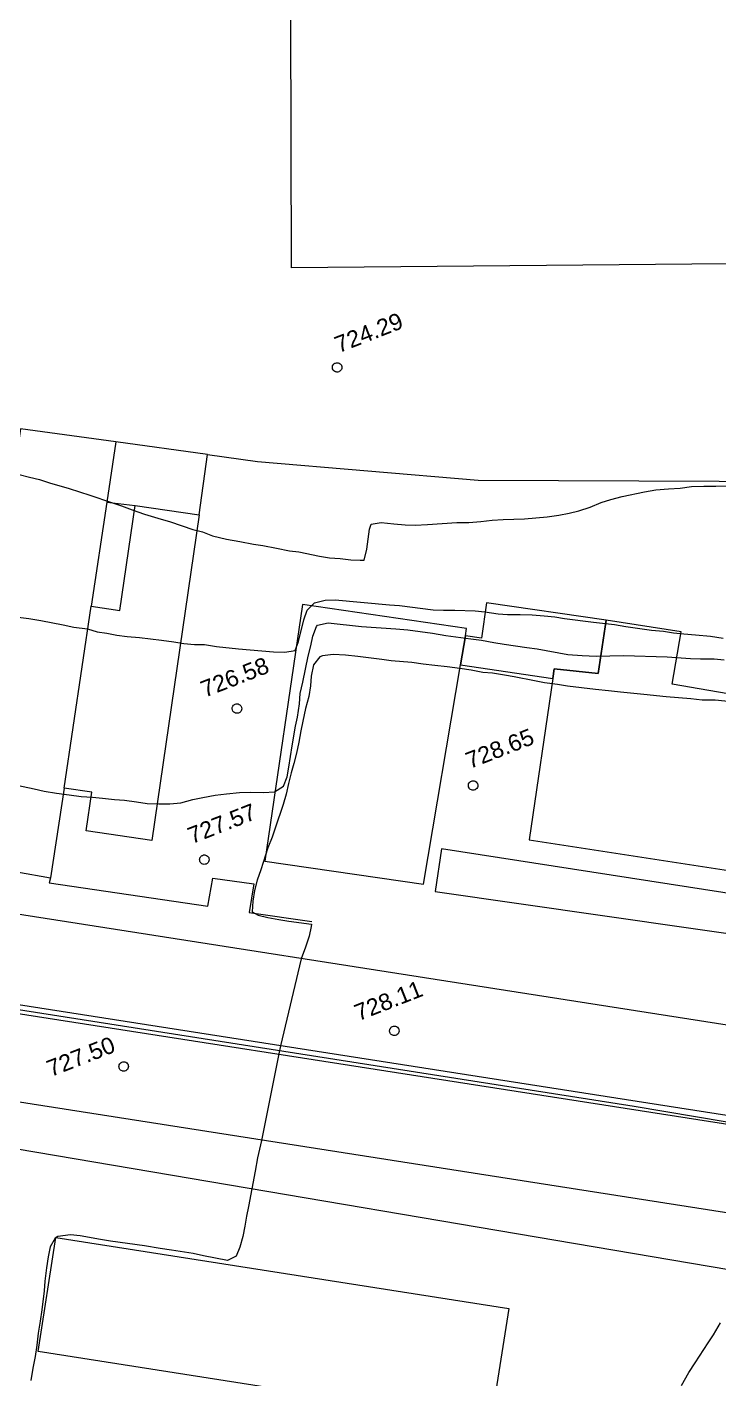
# Model space of a CAD drawing. Header units: millimetres. Extents: x 348 to 2201, y 118 to 1049.
# Drawn here: x 754.6 to 827.6, y 485.9 to 628.6 of the extents above; entities that cross this region are included whole.
import ezdxf
from ezdxf.enums import TextEntityAlignment as Align

# ---------------------------------------------------------------- set-up
doc = ezdxf.new("R2010")
doc.units = ezdxf.units.MM
for name, color, linetype, lineweight in [('100_SIST_VIARIO_MEIO_FIO', 1, 'Continuous', 18), ('108_SEP_FIS_CANT_CENT_ILHA', 7, 'Continuous', 18), ('206_MURO_E_MURO_ARRIMO', 7, 'Continuous', 18), ('216_EDIF_NOTAVEL', 2, 'Continuous', 18), ('600_CURVA_MESTRA', 14, 'Continuous', 18), ('604_CURVA_INTERM', 7, 'Continuous', 18), ('606_PTO_COTADO', 9, 'Continuous', 18)]:
    doc.layers.add(name, color=color, linetype=linetype, lineweight=lineweight)
doc.styles.add('Style-Arial', font='arial.ttf')

# ---------------------------------------------------------------- blocks, each defined once
blk = doc.blocks.new('SP09')
at = {"color": 0, "linetype": 'Continuous'}
blk.add_lwpolyline([(-0.03, -0.51), (-0.14, -0.49), (-0.24, -0.46), (-0.31, -0.42), (-0.35, -0.39), (-0.42, -0.31), (-0.47, -0.24), (-0.51, -0.15), (-0.52, -0.09), (-0.52, 0.03), (-0.51, 0.11), (-0.48, 0.2), (-0.44, 0.27), (-0.4, 0.33), (-0.32, 0.39), (-0.23, 0.44), (-0.15, 0.48), (-0.1, 0.48), (-0.03, 0.48), (0.08, 0.48), (0.19, 0.44), (0.27, 0.4), (0.35, 0.32), (0.41, 0.23), (0.46, 0.11), (0.48, 0.03), (0.48, -0.03), (0.47, -0.08), (0.44, -0.21), (0.38, -0.3), (0.31, -0.38), (0.23, -0.44), (0.1, -0.49), (0.02, -0.51)], close=True, dxfattribs=at)

msp = doc.modelspace()

# ---------------------------------------------------------------- linework, layer by layer
at = {"layer": '100_SIST_VIARIO_MEIO_FIO'}
for points in [[(983.59, 499.27), (959.45, 503.1), (880.4, 515.09), (749.04, 535.63), (686.98, 544.9), (569.91, 563.72), (537.1, 568.63), (535.74, 569.08), (533.81, 571.26), (532.89, 573.65), (550.81, 689.9), (553.43, 692.12), (554.13, 692.38), (555.03, 692.59)], [(957.86, 482.03), (917.1, 488.39), (838.5, 501.8), (626.71, 534.96), (565.49, 543.62), (531.72, 548.85), (529.32, 547.85), (527.93, 545.37), (509.59, 434.21)]]:
    msp.add_lwpolyline(points, dxfattribs=at)
at = {"layer": '108_SEP_FIS_CANT_CENT_ILHA'}
msp.add_lwpolyline([(609.3, 547.19), (720.02, 529.69), (836.87, 511.46), (868.73, 506.01), (899.04, 500.34), (954.88, 491.76), (955.99, 492.16), (956.14, 492.99), (954.31, 494.14), (885.14, 505.27), (858.81, 508.91), (719.39, 530.7), (609.95, 547.99), (580.2, 553.5), (533.06, 560.4), (532.64, 559.41), (533.28, 558.77), (548.01, 555.71), (586.41, 549.69), (601.38, 548.58), (604.11, 548.04)], close=True, dxfattribs=at)
msp.add_lwpolyline([(609.3, 547.19), (634, 543.65), (818.62, 514.67), (853.92, 508.71)], dxfattribs=at)
at = {"layer": '206_MURO_E_MURO_ARRIMO'}
for p, q in [((753.5, 539.39), (757.04, 538.75)), ((757.04, 538.75), (756.91, 538.22)), ((756.91, 538.22), (773.65, 535.78)), ((773.65, 535.78), (774.17, 538.74)), ((774.17, 538.74), (778.49, 538.14)), ((778.49, 538.14), (778, 535.09)), ((778, 535.09), (784.61, 534.15)), ((685.45, 521.71), (922.61, 481.48))]:
    msp.add_line(p, q, dxfattribs=at)
for points in [[(763.95, 584.78), (753.88, 586.16), (747.12, 539.9)], [(773.61, 583.45), (778.9, 582.73), (802.19, 580.76), (836.07, 580.62), (837.39, 580.24), (838.11, 579.84), (838.63, 579.36), (839.01, 578.78), (839.95, 575.68), (841.39, 570.7), (845.14, 558.77), (843.76, 544.44)], [(763, 578.43), (761.35, 567.44)], [(758.47, 548.22), (757.04, 538.75)]]:
    msp.add_lwpolyline(points, dxfattribs=at)
at = {"layer": '216_EDIF_NOTAVEL'}
for points in [[(782.22, 696.06), (851.67, 698.78), (851.64, 603.81), (782.48, 603.15)], [(763.95, 584.78), (763, 578.43), (765.98, 578.07), (772.74, 577.08), (773.61, 583.45)], [(758.47, 548.22), (761.35, 567.44), (764.36, 567), (765.98, 578.07), (772.74, 577.08), (767.72, 542.71), (760.8, 543.72), (761.4, 547.8)], [(800.31, 561.26), (800.83, 564.32), (800.96, 565.1), (783.62, 567.63), (779.66, 540.53), (796.42, 538.09)], [(815.7, 565.95), (803.06, 567.81), (802.51, 564.07), (800.83, 564.32), (800.31, 561.26), (810.05, 559.82), (810.2, 560.82), (814.83, 560.32)], [(810.05, 559.82), (807.55, 542.78), (836.35, 538.34), (839.14, 556.35), (822.66, 559.22), (823.6, 564.74), (815.7, 565.95), (814.83, 560.32), (810.2, 560.82)], [(798.3, 541.83), (797.65, 537.31), (833.43, 532.19), (834.12, 536.27)], [(757.62, 500.78), (805.4, 493.29), (803.51, 481.27), (755.74, 488.76)]]:
    msp.add_lwpolyline(points, close=True, dxfattribs=at)
at = {"layer": '600_CURVA_MESTRA', "elevation": 725}
msp.add_lwpolyline([(752.66, 581.62), (754.82, 581.07), (755.88, 580.8), (756.95, 580.46), (759.02, 579.88), (761.18, 579.17), (763.47, 578.39), (764.52, 578.05), (765.66, 577.62), (766.95, 577.17), (768.36, 576.72), (769.7, 576.35), (772.07, 575.54), (773.09, 575.3), (774.14, 574.87), (775.6, 574.51), (777.01, 574.27), (778.45, 574), (779.45, 573.84), (780.9, 573.58), (782.25, 573.29), (783.26, 573.17), (785.42, 572.72), (786.49, 572.55), (787.6, 572.47), (788.72, 572.32), (789.73, 572.29), (790.14, 572.31), (790.43, 573.47), (790.72, 575.59), (790.89, 576.11), (791.95, 576.27), (793.26, 576.13), (794.47, 576.03), (795.53, 575.99), (796.83, 576.05), (799.91, 576.26), (801.18, 576.27), (802.44, 576.37), (803.66, 576.52), (804.81, 576.59), (807.07, 576.66), (809.44, 576.88), (810.7, 577.05), (811.79, 577.27), (812.8, 577.51), (813.98, 577.91), (815.16, 578.38), (816.18, 578.7), (817.38, 579.01), (819.73, 579.51), (820.92, 579.74), (822.27, 579.84), (823.48, 579.9), (824.7, 580.06), (825.98, 580.11), (827.24, 580.12), (829.81, 580.19)], dxfattribs=at)
at = {"layer": '604_CURVA_INTERM', "flags": 128}
for points, elevation in [([(752.51, 566.42), (754.76, 566.14), (756.04, 565.92), (758.38, 565.48), (759.51, 565.24), (760.95, 565.04), (761.98, 564.75), (762.99, 564.6), (764.04, 564.4), (765.13, 564.25), (766.43, 564.14), (768.74, 563.85), (770.06, 563.68), (771.1, 563.52), (772.23, 563.41), (773.3, 563.4), (774.56, 563.2), (776.87, 562.94), (780.58, 562.64), (781.77, 562.59), (782.87, 562.78), (783.23, 563.72), (783.79, 566.01), (784.12, 567.02), (784.91, 567.8), (786.02, 568.07), (787.07, 568.11), (792.81, 567.58), (793.87, 567.51), (797.43, 567.07), (798.53, 567.03), (799.72, 567.03), (801.86, 566.94), (802.89, 566.84), (804.27, 566.64), (805.27, 566.56), (806.62, 566.57), (807.87, 566.53), (809.15, 566.44), (810.27, 566.31), (811.28, 566.15), (814.36, 565.76), (816.57, 565.51), (817.75, 565.31), (820.47, 564.92), (821.74, 564.79), (822.78, 564.63), (823.88, 564.52), (825.11, 564.42), (826.68, 564.26), (828.04, 564.08)], 726), ([(753, 548.64), (755.33, 548.15), (756.37, 547.9), (757.68, 547.72), (759.02, 547.51), (760.28, 547.36), (761.47, 547.28), (762.52, 547.19), (763.8, 547.03), (764.86, 546.96), (766.11, 546.79), (767.25, 546.61), (768.47, 546.56), (769.64, 546.58), (770.8, 546.68), (772.08, 547.03), (773.11, 547.25), (774.43, 547.48), (775.61, 547.65), (776.99, 547.79), (778.18, 547.81), (779.51, 547.76), (780.67, 547.83), (781.64, 548.43), (782.01, 549.43), (782.21, 550.44), (782.54, 552.69), (782.91, 554.76), (783.1, 555.74), (783.31, 557.12), (783.38, 558.23), (783.67, 559.41), (784.23, 562.18), (784.51, 563.27), (784.73, 564.28), (785.12, 565.29), (785.23, 565.44), (786.35, 565.68), (789.87, 565.3), (793.49, 565.04), (794.77, 564.94), (797.36, 564.58), (798.75, 564.34), (801.39, 563.99), (802.54, 563.85), (803.82, 563.6), (804.91, 563.45), (807.3, 563.07), (808.39, 562.93), (811.63, 562.35), (813.16, 562.25), (814.63, 562.18), (816.08, 562.19), (817.48, 562.22), (818.69, 562.21), (820.95, 562.14), (822.13, 562.09), (824.57, 561.91), (825.63, 561.88), (827.09, 561.88), (828.12, 561.78)], 727), ([(829.59, 557.28), (827.19, 557.52), (825.83, 557.53), (824.62, 557.66), (822, 557.88), (819.66, 558.13), (817.18, 558.36), (815.93, 558.51), (814.57, 558.64), (811.59, 559), (810.53, 559.16), (809.16, 559.35), (808.11, 559.57), (805.99, 559.99), (804.94, 560.17), (803.67, 560.36), (802.65, 560.44), (801.45, 560.68), (800.23, 560.88), (798.89, 561.04), (797.61, 561.17), (796.36, 561.31), (795.17, 561.48), (793.01, 561.68), (792, 561.82), (789.49, 562.12), (788.19, 562.26), (786.87, 562.33), (785.73, 562.19), (785.45, 562.08), (784.79, 561.24), (784.56, 560.04), (784.49, 559.03), (784.31, 557.92), (783.97, 556.64), (783.66, 555.32), (783.45, 554.27), (783.26, 553.1), (783.01, 551.91), (782.72, 550.83), (782.43, 549.85), (782.16, 548.74), (781.92, 547.61), (781.61, 546.5), (780.75, 544.02), (780.42, 543.07), (779.98, 541.94), (779.23, 539.6), (778.84, 538.53), (778.56, 537.44), (778.4, 536.3), (778.31, 535.18), (778.97, 534.83), (779.97, 534.58), (781.13, 534.35), (782.19, 534.18), (784.57, 533.86), (784.55, 533.64), (784.33, 532.62), (783.97, 531.46), (783.49, 530.23), (781.33, 521.03), (781.15, 520.19), (779.3, 511.03), (778.89, 509.19), (778.65, 507.79), (777.93, 504.06), (777.73, 503.04), (777.55, 501.99), (777.34, 500.9), (777.03, 499.79), (776.63, 498.82), (775.71, 498.36), (773.2, 498.87), (772.09, 499.09), (769.82, 499.46), (768.63, 499.63), (766.97, 499.91), (763.38, 500.41), (762.32, 500.6), (760.17, 500.96), (759.16, 501.09), (757.83, 500.89), (757.54, 500.73), (757.01, 499.82), (756.78, 498.74), (756.62, 497.6), (756.46, 496.2), (756.37, 495.17), (756.12, 493.16), (755.96, 491.98), (755.75, 490.71), (755.59, 489.42), (755.41, 488.24), (755.18, 487), (754.98, 485.69)], 728), ([(823.64, 485.18), (824.41, 486.53), (825.09, 487.55), (826.45, 489.66), (827.02, 490.51), (827.75, 491.78)], 729)]:
    msp.add_lwpolyline(points, dxfattribs=dict(at, elevation=elevation))

# ---------------------------------------------------------------- block references
at = {"layer": '606_PTO_COTADO', "rotation": 21.41522089134761}
for p in [(787.31, 592.67, 724.29), (776.74, 556.65, 726.58), (801.66, 548.53, 728.65), (773.3, 540.7, 727.57), (793.35, 522.63, 728.11), (764.79, 518.87, 727.5)]:
    msp.add_blockref('SP09', p, dxfattribs=at)

# ---------------------------------------------------------------- texts
at = {"layer": '606_PTO_COTADO', "style": 'Style-Arial'}
for s, p in [('724.29', (790.62, 596.32, 724.29)), ('726.58', (776.48, 559.95, 726.58)), ('728.65', (804.45, 552.42, 728.65)), ('727.57', (775.12, 544.49, 727.57)), ('728.11', (792.7, 525.8, 728.11)), ('727.50', (760.24, 519.9, 727.5))]:
    msp.add_text(s, height=1.75, rotation=21.4152, dxfattribs=at).set_placement(p, align=Align.MIDDLE_CENTER)

doc.saveas('drawing.dxf')
